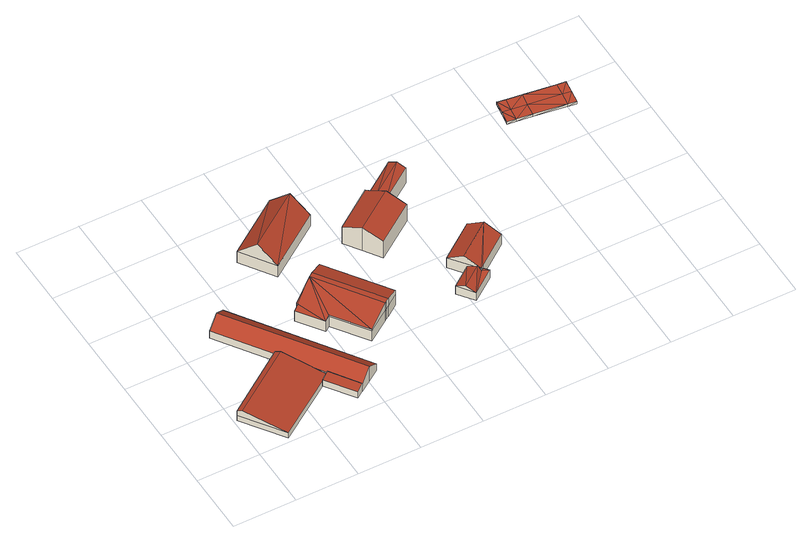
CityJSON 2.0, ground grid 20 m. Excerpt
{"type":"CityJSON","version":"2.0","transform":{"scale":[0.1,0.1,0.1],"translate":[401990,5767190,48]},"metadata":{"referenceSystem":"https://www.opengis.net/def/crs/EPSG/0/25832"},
"CityObjects":{
"building1":{"type":"Building","attributes":{"Gemeindeschluessel":"05515000","Geometrietyp2DReferenz":"3000","function":"31001_2700"},"children":["building1-1","building1-2"]},
"building1-1":{"type":"BuildingPart","attributes":{"roofType":"3100","measuredHeight":5.83},"parents":["building1"],"geometry":[{"type":"Solid","lod":"2","boundaries":[[[[0,1,2,3]],[[4,5,1,0]],[[6,7,5,4]],[[8,9,7,6]],[[10,11,9,8]],[[12,13,11,10]],[[14,15,13,12]],[[16,17,15,14]],[[18,17,16]],[[10,8,6,12]],[[4,0,3,19,16,14,12,6]],[[1,5,7,9,11,13,15,17]],[[16,19,18]],[[1,17,18,2]],[[18,19,3,2]]]],"semantics":{"surfaces":[{"type":"WallSurface"},{"type":"RoofSurface"},{"type":"GroundSurface"},{"type":"ClosureSurface"}],"values":[[0,0,0,0,0,0,0,0,0,1,1,2,0,3,3]]}}]},
"building1-2":{"type":"BuildingPart","attributes":{"roofType":"3100","measuredHeight":4.53},"parents":["building1"],"geometry":[{"type":"Solid","lod":"2","boundaries":[[[[20,21,17,18]],[[22,23,21,20]],[[2,1,23,22]],[[19,24,25,20,18]],[[25,24,26,27]],[[27,26,3,2,22]],[[25,27,22,20]],[[21,23,1,17]],[[1,2,18,17]],[[26,24,19,3]],[[3,19,18,2]]]],"semantics":{"surfaces":[{"type":"WallSurface"},{"type":"RoofSurface"},{"type":"GroundSurface"},{"type":"ClosureSurface"}],"values":[[0,0,0,1,1,0,0,2,3,0,3]]}}]},
"building2":{"type":"Building","attributes":{"Gemeindeschluessel":"05515000","Geometrietyp2DReferenz":"3000","function":"31001_2700","roofType":"2100","measuredHeight":2.91},"geometry":[{"type":"Solid","lod":"2","boundaries":[[[[28,29,30,31]],[[32,33,29,28]],[[34,35,33,32]],[[31,30,35,34]],[[32,28,31,34]],[[29,33,35,30]]]],"semantics":{"surfaces":[{"type":"WallSurface"},{"type":"RoofSurface"},{"type":"GroundSurface"}],"values":[[0,0,0,0,1,2]]}}]},
"building3":{"type":"Building","attributes":{"Gemeindeschluessel":"05515000","Geometrietyp2DReferenz":"3000","function":"31001_2700","roofType":"5000","measuredHeight":7.22},"geometry":[{"type":"Solid","lod":"2","boundaries":[[[[36,37,38,39]],[[40,41,37,36]],[[42,43,41,40]],[[44,45,43,42]],[[46,47,45,44]],[[48,49,47,46]],[[50,51,49,48]],[[52,53,51,50]],[[54,55,53,52]],[[56,57,55,54]],[[58,59,57,56]],[[60,61,59,58]],[[39,38,61,60]],[[62,63,64]],[[65,64,63]],[[60,65,63]],[[66,60,63]],[[63,67,66]],[[66,39,60]],[[68,69,70,71]],[[70,69,72,63,62,73]],[[63,72,44,42]],[[72,69,68,46,44]],[[73,62,54,52]],[[70,73,52,50]],[[71,70,50,48]],[[68,71,48,46]],[[67,63,42,40]],[[66,67,40,36]],[[66,36,39]],[[64,65,58,56]],[[65,60,58]],[[62,64,56,54]],[[37,41,43,45,47,49,51,53,55,57,59,61,38]]]],"semantics":{"surfaces":[{"type":"WallSurface"},{"type":"RoofSurface"},{"type":"GroundSurface"}],"values":[[0,0,0,0,0,0,0,0,0,0,0,0,0,1,1,1,1,1,1,1,1,0,0,0,0,0,0,0,0,0,0,0,0,2]]}}]},
"building4":{"type":"Building","attributes":{"Gemeindeschluessel":"05515000","Geometrietyp2DReferenz":"3000","function":"31001_2700","roofType":"3100","measuredHeight":10.29},"geometry":[{"type":"Solid","lod":"2","boundaries":[[[[74,75,76,77]],[[78,79,75,74]],[[80,81,79,78]],[[77,76,81,80]],[[74,82,78]],[[80,83,77]],[[74,77,83]],[[83,82,74]],[[82,83,80]],[[80,78,82]],[[75,79,81,76]]]],"semantics":{"surfaces":[{"type":"WallSurface"},{"type":"RoofSurface"},{"type":"GroundSurface"}],"values":[[0,0,0,0,0,0,1,1,1,1,2]]}}]},
"building5":{"type":"Building","attributes":{"Gemeindeschluessel":"05515000","Geometrietyp2DReferenz":"3000","function":"31001_2460","roofType":"5000","measuredHeight":4.58},"geometry":[{"type":"Solid","lod":"2","boundaries":[[[[84,85,86,87]],[[88,89,85,84]],[[90,91,89,88]],[[92,93,91,90]],[[94,95,93,92]],[[87,86,95,94]],[[90,88,84]],[[92,90,84]],[[92,84,96]],[[96,97,92]],[[97,96,87]],[[87,94,97]],[[87,96,84]],[[92,97,94]],[[85,89,91,93,95,86]]]],"semantics":{"surfaces":[{"type":"WallSurface"},{"type":"RoofSurface"},{"type":"GroundSurface"}],"values":[[0,0,0,0,0,0,1,1,1,1,1,1,0,0,2]]}}]},
"building6":{"type":"Building","attributes":{"Gemeindeschluessel":"05515000","Geometrietyp2DReferenz":"3000","function":"31001_2700"},"children":["building6-1","building6-2"]},
"building6-1":{"type":"BuildingPart","attributes":{"roofType":"3100","measuredHeight":7.16},"parents":["building6"],"geometry":[{"type":"Solid","lod":"2","boundaries":[[[[98,99,100,101]],[[102,103,99,98]],[[104,105,103,102]],[[106,107,105,104]],[[106,104,108]],[[109,110,106,108]],[[108,102,109]],[[98,101,109,102]],[[108,104,102]],[[111,100,99,103,105,107]],[[111,112,101,100]],[[107,106,112,111]],[[112,106,110]],[[101,112,110,109]]]],"semantics":{"surfaces":[{"type":"WallSurface"},{"type":"RoofSurface"},{"type":"GroundSurface"},{"type":"ClosureSurface"}],"values":[[0,0,0,0,1,1,1,1,0,2,3,3,0,3]]}}]},
"building6-2":{"type":"BuildingPart","attributes":{"roofType":"3100","measuredHeight":9.22},"parents":["building6"],"geometry":[{"type":"Solid","lod":"2","boundaries":[[[[113,101,100,99,114]],[[107,106,115]],[[116,117,107,115]],[[118,119,117,116]],[[120,121,119,118]],[[122,123,121,120]],[[124,125,123,122]],[[114,99,125,124]],[[118,116,115,126,120]],[[113,114,124,122,120,126]],[[100,111,107,117,119,121,123,125,99]],[[109,101,113,126,110]],[[100,101,112,111]],[[101,109,110,112]],[[106,112,110,126,115]],[[112,106,107,111]]]],"semantics":{"surfaces":[{"type":"WallSurface"},{"type":"RoofSurface"},{"type":"GroundSurface"},{"type":"ClosureSurface"}],"values":[[0,0,0,0,0,0,0,0,1,1,2,0,3,3,0,3]]}}]},
"building7":{"type":"Building","attributes":{"Gemeindeschluessel":"05515000","Geometrietyp2DReferenz":"3000","function":"31001_1000","roofType":"5000","measuredHeight":6.93},"address":[{"country":"Germany","locality":"Münster","thoroughfareNumber":"269","thoroughfareName":"Flothfeld"}],"geometry":[{"type":"Solid","lod":"2","boundaries":[[[[127,128,129,130]],[[131,132,128,127]],[[133,89,132,131]],[[134,85,89,133]],[[130,129,85,134]],[[135,127,130,136]],[[133,131,135]],[[134,133,135]],[[135,136,134]],[[127,135,131]],[[134,136,130]],[[128,132,89,85,129]]]],"semantics":{"surfaces":[{"type":"WallSurface"},{"type":"RoofSurface"},{"type":"GroundSurface"}],"values":[[0,0,0,0,0,1,1,1,1,0,0,2]]}}]},
"building8":{"type":"Building","attributes":{"Geometrietyp2DReferenz":"2000","Gemeindeschluessel":"05566012","function":"53001_1800","roofType":"9999","measuredHeight":1},"geometry":[{"type":"Solid","lod":"2","boundaries":[[[[137,138,139]],[[138,140,139]],[[141,142,137]],[[142,138,137]],[[143,144,141]],[[144,142,141]],[[145,146,143]],[[146,144,143]],[[147,148,145]],[[148,146,145]],[[149,150,147]],[[150,148,147]],[[151,152,149]],[[152,150,149]],[[153,154,151]],[[154,152,151]],[[155,156,153]],[[156,154,153]],[[157,158,155]],[[158,156,155]],[[159,160,157]],[[160,158,157]],[[139,140,159]],[[140,160,159]],[[142,161,140]],[[142,140,138]],[[144,162,142]],[[142,162,161]],[[146,163,162]],[[146,162,144]],[[148,150,146]],[[146,150,163]],[[161,158,160]],[[161,160,140]],[[162,156,161]],[[161,156,158]],[[163,154,156]],[[163,156,162]],[[150,152,163]],[[163,152,154]],[[141,139,164]],[[141,137,139]],[[143,141,165]],[[141,164,165]],[[145,165,166]],[[145,143,165]],[[147,145,149]],[[145,166,149]],[[164,159,157]],[[164,139,159]],[[165,164,155]],[[164,157,155]],[[166,155,153]],[[166,165,155]],[[149,166,151]],[[166,153,151]]]],"semantics":{"surfaces":[{"type":"WallSurface"},{"type":"GroundSurface"},{"type":"RoofSurface"}],"values":[[0,0,0,0,0,0,0,0,0,0,0,0,0,0,0,0,0,0,0,0,0,0,0,0,1,1,1,1,1,1,1,1,1,1,1,1,1,1,1,1,2,2,2,2,2,2,2,2,2,2,2,2,2,2,2,2]]}}]}
},
"vertices":[
[212,282,40],[212,282,12],[212,282,32],[212,282,39],[99,448,40],[99,448,12],[135,473,70],[135,473,12],[171,498,40],[171,498,12],[437,110,39],[437,110,12],[401,85,70],[401,85,12],[364,60,39],[364,60,12],[303,150,39],[303,150,12],[303,150,32],[279,185,39],
[98,9,32],[98,9,12],[8,139,32],[8,139,12],[223,267,57],[17,125,57],[212,282,50],[8,139,50],
[339,43,38],[339,43,14],[364,60,14],[364,60,44],[278,132,38],[278,132,14],[303,150,44],[303,150,14],
[352,397,56],[352,397,15],[333,384,15],[333,384,56],[349,401,56],[349,401,15],[420,451,56],[420,451,15],[422,453,56],[422,453,15],[473,488,56],[473,488,15],[606,296,56],[606,296,15],[567,269,56],[567,269,15],[556,262,56],[556,262,15],[552,259,56],[552,259,15],[481,210,56],[481,210,15],[406,318,56],[406,318,15],[388,305,56],[388,305,15],[552,259,86],[420,451,86],[481,210,62],[406,318,62],[352,397,62],[349,401,62],[473,488,74],[434,461,87],[567,269,87],[606,296,74],[422,453,86],[556,262,86],
[377,552,60],[377,552,15],[552,674,15],[552,674,60],[306,656,60],[306,656,15],[481,778,60],[481,778,15],[342,604,117],[517,726,117],
[861,262,50],[861,262,18],[835,296,18],[835,296,50],[870,268,50],[870,268,18],[882,252,50],[882,252,18],[807,196,50],[807,196,18],[769,247,50],[769,247,18],[854,271,64],[788,222,64],
[727,653,76],[727,653,16],[726,653,16],[726,653,76],[832,727,76],[832,727,16],[863,683,76],[863,683,16],[757,609,76],[757,609,16],[847,705,88],[742,631,88],[756,610,77],[756,610,16],[756,610,76],
[726,653,86],[727,653,86],[757,609,108],[793,557,82],[793,557,16],[666,467,82],[666,467,16],[630,520,108],[630,520,16],[594,573,82],[594,573,16],[720,662,82],[720,662,16],[756,610,108],
[911,430,58],[911,430,18],[798,346,18],[798,346,58],[974,346,58],[974,346,18],[870,268,58],[861,262,58],[942,389,87],[829,304,87],
[1428,714,16],[1428,714,6],[1434,754,16],[1434,754,6],[1401,718,17],[1401,718,7],[1298,732,17],[1298,732,7],[1249,739,17],[1249,739,7],[1221,743,17],[1221,743,7],[1227,783,17],[1227,783,7],[1233,822,17],[1233,822,7],[1260,818,17],[1260,818,7],[1309,811,17],[1309,811,7],[1412,797,17],[1412,797,7],[1439,794,16],[1439,794,6],[1406,758,7],[1303,772,7],[1254,779,7],[1406,758,17],[1303,772,17],[1254,779,17]
]}
